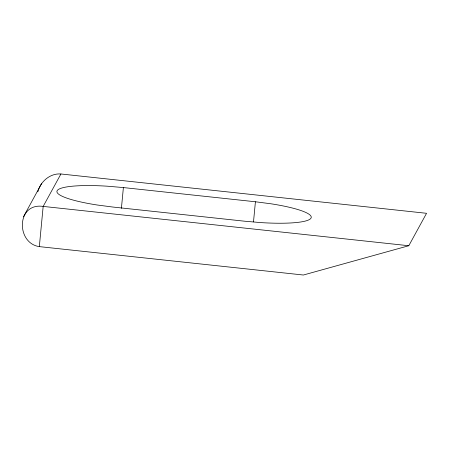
<?xml version="1.0" encoding="UTF-8"?>
<svg xmlns="http://www.w3.org/2000/svg" width="449" height="449" viewBox="0 0 449 449"><rect width="100%" height="100%" fill="white"/><g stroke="black" fill="none" stroke-linecap="round" stroke-linejoin="round"><path stroke-width="0.67" d="M39.332 246.619L43.171 206.411L60.924 173.982L426.55 213.303L408.798 245.732L303.395 275.018L39.332 246.619C15.928 243.235 16.31 202.448 43.171 206.411L408.798 245.732M121.404 208.364L123.391 187.57L107.44 186.206A61.44 10.215 5.5 0 0 57.13 190.741A61.44 10.215 5.5 0 0 97.147 204.997L112.738 207.028L244.767 221.222L260.723 222.592A61.44 10.215 5.5 0 0 311.034 218.051A61.44 10.215 5.5 0 0 271.011 203.795L255.419 201.769L123.391 187.57M253.5 221.873L255.419 201.769M37.834 191.83C40.343 181.649 50.125 173.084 60.924 173.982M23.443 216.8L41.488 183.764"/></g></svg>
